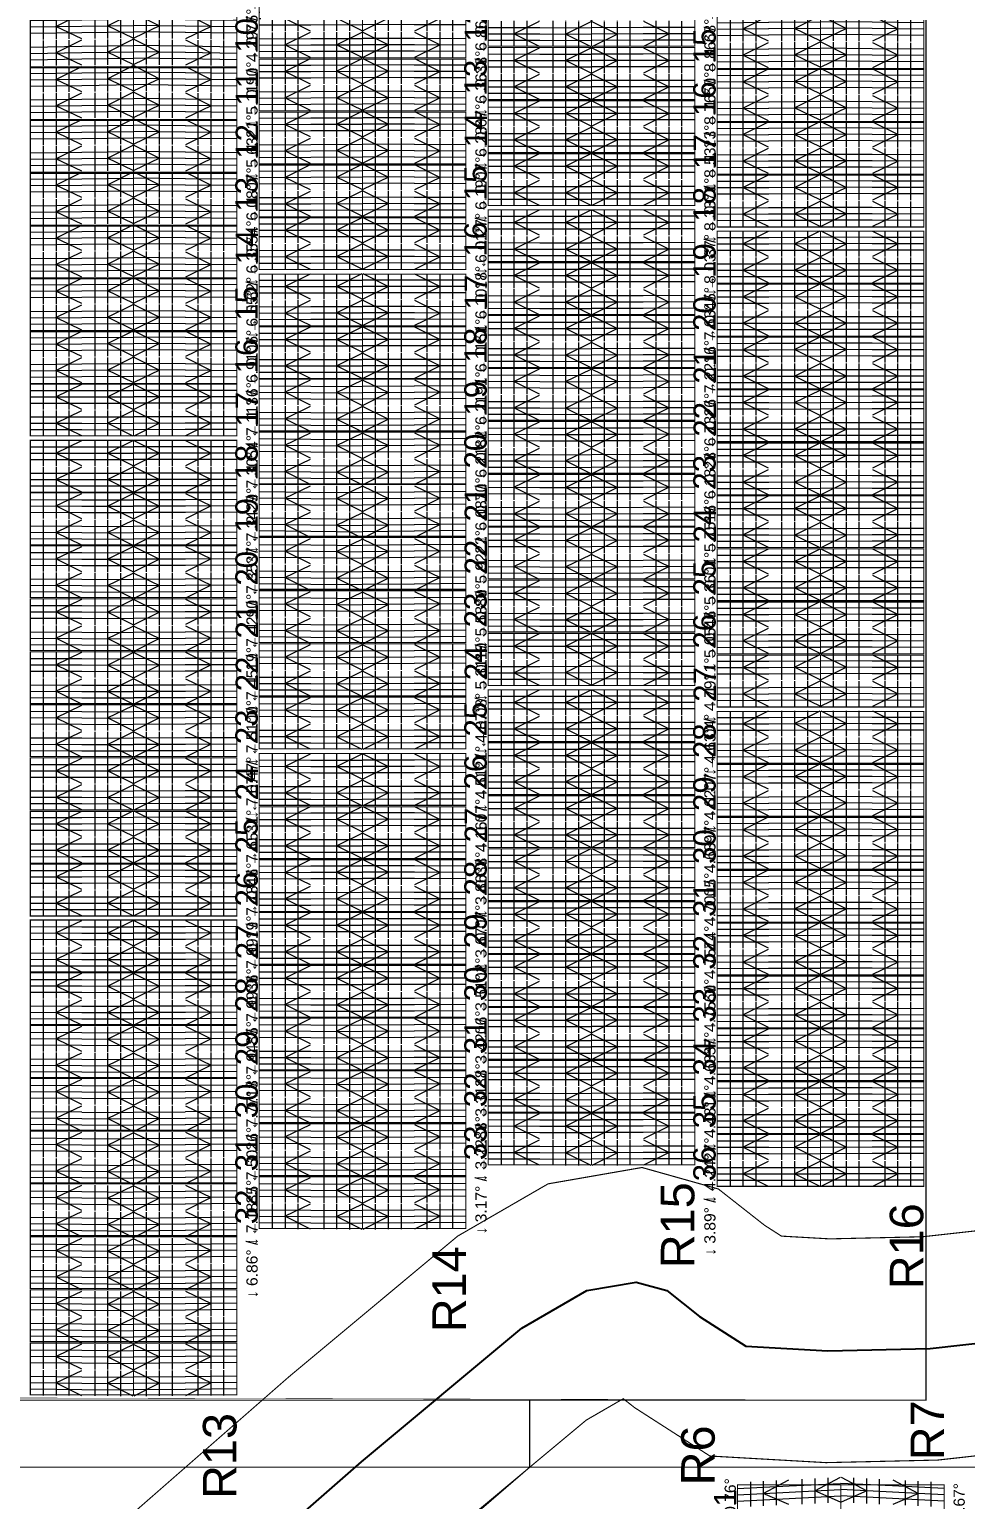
# Model space of a CAD drawing. Header units: metres. Extents: x -147 to 329, y -96 to 162.
# Drawn here: x 1.9 to 43.7, y -7.2 to 58.6 of the extents above; entities that cross this region are included whole.
import ezdxf

# ---------------------------------------------------------------- set-up
doc = ezdxf.new("R2010")
doc.units = ezdxf.units.M
doc.layers.add('-Αργάκι', color=140, linetype='Continuous')
for name, color, linetype, lineweight in [('Layout Boundary', 5, 'Continuous', 9), ('Solar Exclusion Boundary', 1, 'Continuous', 9), ('Solar Modules Arrow', 4, 'Continuous', 9), ('Solar Modules Color Grading', 7, 'Continuous', 9), ('Solar Modules East', 5, 'Continuous', 9), ('Solar Modules West', 5, 'Continuous', 9), ('Solar Numbering Racks', 7, 'Continuous', 9), ('Solar Numbering Rows', 7, 'Continuous', 9), ('Solar Numbering Slope', 7, 'Continuous', 9), ('Solar Racks', 9, 'Continuous', 9), ('Solar Racks EW 645W - 15deg - 2col', 136, 'Continuous', 9), ('Solar Racks EW 645W- 15deg - 1col', 136, 'Continuous', 9)]:
    doc.layers.add(name, color=color, linetype=linetype, lineweight=lineweight)
doc.styles.add('Virtuosolar_Numbering', font='arial.ttf', dxfattribs={"height": 0.002})

# ---------------------------------------------------------------- blocks, each defined once
blk = doc.blocks.new('Jinkosolar JKM-645N-66HL4M-BDV P.+ground+m')
at = {"layer": 'Solar Modules Arrow', "elevation": 0.031}
blk.add_lwpolyline([(1.134, 1.191), (0.567, 0), (0, 1.191)], dxfattribs=at)
at = {"layer": 'Solar Modules Color Grading', "color": 0}
for p, q in [((0.2835, -1.191, 0.015), (0.2835, 1.191, 0.015)), ((0.567, -1.191, 0.015), (0.567, 1.191, 0.015)), ((0.8505, -1.191, 0.015), (0.8505, 1.191, 0.015)), ((0, 0.5955, 0.015), (1.134, 0.5955, 0.015)), ((0, 0, 0.015), (1.134, 0, 0.015)), ((0, -0.5955, 0.015), (1.134, -0.5955, 0.015))]:
    blk.add_line(p, q, dxfattribs=at)
blk = doc.blocks.new('EW 645W - 15deg - 2col')
at = {"layer": 'Solar Racks EW 645W - 15deg - 2col', "const_width": 0.05}
for points in [[(2.318, 4.616), (0, 4.616), (0, 0), (2.318, 0)], [(0, -4.616), (2.318, -4.616), (2.318, 0), (0, 0)]]:
    blk.add_lwpolyline(points, close=True, dxfattribs=at)
at = {"layer": 'Solar Modules East', "color": 0, "extrusion": (0, -0.258819, 0.965926)}
for p in [(0, -0.722, 1.77), (1.184, -0.722, 1.77), (0, -3.109, 1.77), (1.184, -3.109, 1.77)]:
    blk.add_blockref('Jinkosolar JKM-645N-66HL4M-BDV P.+ground+m', p, dxfattribs=at)
at = {"layer": 'Solar Modules West', "color": 0, "extrusion": (3.16962e-17, 0.258819, 0.965926)}
for p in [(-1.134, -3.109, 1.77), (-2.318, -3.109, 1.77), (-1.134, -0.722, 1.77), (-2.318, -0.722, 1.77)]:
    blk.add_blockref('Jinkosolar JKM-645N-66HL4M-BDV P.+ground+m', p, dxfattribs=at)
blk = doc.blocks.new('EW 645W- 15deg - 1col')
at = {"layer": 'Solar Racks EW 645W- 15deg - 1col', "const_width": 0.05}
for points in [[(1.134, 4.616), (0, 4.616), (0, 0), (1.134, 0)], [(0, -4.616), (1.134, -4.616), (1.134, 0), (0, 0)]]:
    blk.add_lwpolyline(points, close=True, dxfattribs=at)
at = {"layer": 'Solar Modules East', "color": 0, "extrusion": (0, -0.258819, 0.965926)}
for p in [(0, -0.722, 1.77), (0, -3.109, 1.77)]:
    blk.add_blockref('Jinkosolar JKM-645N-66HL4M-BDV P.+ground+m', p, dxfattribs=at)
at = {"layer": 'Solar Modules West', "color": 0, "extrusion": (3.16962e-17, 0.258819, 0.965926)}
for p in [(-1.134, -3.109, 1.77), (-1.134, -0.722, 1.77)]:
    blk.add_blockref('Jinkosolar JKM-645N-66HL4M-BDV P.+ground+m', p, dxfattribs=at)

msp = doc.modelspace()

# ---------------------------------------------------------------- linework, layer by layer
at = {"layer": '-Αργάκι', "linetype": 'Continuous'}
msp.add_lwpolyline([(-28.671, -35.068), (-15.173, -30.03), (-6.301, -25.513), (1.01, -19.751), (5.883, -14.968), (16.723, -5.478), (23.897, 0.508), (26.798, 2.186), (29.001, 2.57), (30.365, 2.186), (31.832, 1.032), (33.895, -0.295), (37.567, -0.504), (42.146, -0.4), (46.247, 0.058)], dxfattribs=at)
at = {"layer": 'Layout Boundary', "const_width": 0.02}
msp.add_lwpolyline([(41.953, -2.714), (-128.847, -2.3), (-126.355, 7.807), (-44.669, 50.736), (38.719, 95.647), (41.953, 95.292)], close=True, dxfattribs=at)
at = {"layer": 'Layout Boundary', "const_width": 0.02, "elevation": 336.996}
msp.add_lwpolyline([(-28.642, -89.312), (28.785, -71.039), (42.702, -33.761), (88.185, 14.322), (122.543, 21.705), (130.618, 38.193), (77.075, 43.235), (76.307, 33.092), (70.208, 24.537), (67.256, 20.266), (62.145, 16.221), (56.216, 12.338), (51.739, 8.262), (44.953, 4.985), (44.953, -5.714), (24.244, -5.714), (9.284, -18.636), (4.319, -23.509), (-3.593, -29.745), (-13.158, -34.615), (-27.776, -40.071), (-28.687, -40.218), (-28.642, -89.312)], close=True, dxfattribs=at)
at = {"layer": 'Solar Exclusion Boundary', "const_width": 0.05}
msp.add_lwpolyline([(41.953, 95.292), (44.953, 95.292), (44.953, -5.714), (-28.687, -5.714), (-28.639, -95.608), (-31.687, -95.608), (-31.687, -2.714), (41.953, -2.714)], close=True, dxfattribs=at)
for points in [[(44.843, 4.932), (41.811, 4.594), (37.653, 4.499), (35.494, 4.622), (34.736, 5.109), (32.676, 6.729), (29.262, 7.691), (25.063, 6.959), (21.023, 4.622), (13.474, -1.677), (2.483, -11.3)], [(19.972, -9.279), (26.771, -3.606), (28.425, -2.649), (28.927, -3.045), (32.297, -5.212), (37.482, -5.508), (42.481, -5.393), (47.652, -4.816)]]:
    msp.add_lwpolyline(points, dxfattribs=at)
at = {"layer": 'Solar Exclusion Boundary'}
msp.add_lwpolyline([(-147.405, -48.229, 0, 0, 0), (-139.517, -20.515, 0, 0, 0), (-135.02, -2.274, 0.05, 0.05, 0), (-31.687, -2.714, 0.05, 0.05, 0), (24.244, -2.714, 0.05, 0.05, 0), (24.244, -5.714, 0.05, 0.05, 0), (9.284, -18.636, 0.05, 0.05, 0), (4.319, -23.509, 0.05, 0.05, 0), (-3.593, -29.745, 0.05, 0.05, 0), (-13.158, -34.615, 0.05, 0.05, 0), (-27.776, -40.071, 0.05, 0.05, 0), (-28.687, -40.218, 0.05, 0.05, 0), (-28.687, -95.598, 0.05, 0.05, 0), (-29.884, -95.348, 0.05, 0.05, 0), (-66.351, -87.739, 0.05, 0.05, 0), (-127.714, -59.11, 0.05, 0.05, 0)], format="xyseb", close=True, dxfattribs=at)

# ---------------------------------------------------------------- block references
at = {"layer": 'Solar Racks', "extrusion": (3.24215e-18, -0.014601, 0.999893), "rotation": 90.00000000000001}
msp.add_blockref('EW 645W - 15deg - 2col', (27.005, 62.553, 322.499), dxfattribs=at)
at = {"layer": 'Solar Racks', "extrusion": (-1.25511e-17, 0.056525, 0.998401), "rotation": 270}
msp.add_blockref('EW 645W - 15deg - 2col', (-6.541, -38.433, 328.086), dxfattribs=at)
at = {"layer": 'Solar Racks', "extrusion": (-2.92307e-18, 0.013164, 0.999913), "rotation": 90.00000000000001}
msp.add_blockref('EW 645W - 15deg - 2col', (16.773, 53.039, 325.051), dxfattribs=at)
at = {"layer": 'Solar Racks', "extrusion": (-6.52013e-18, 0.029364, 0.999569), "rotation": 270}
msp.add_blockref('EW 645W - 15deg - 2col', (-37.237, -47.357, 323.572), dxfattribs=at)
at = {"layer": 'Solar Racks', "extrusion": (-3.4737e-18, 0.015644, 0.999878), "rotation": 270}
msp.add_blockref('EW 645W - 15deg - 2col', (-16.773, -49.862, 325.181), dxfattribs=at)
at = {"layer": 'Solar Racks', "extrusion": (1.28823e-18, -0.005802, 0.999983), "rotation": 90.00000000000001}
msp.add_blockref('EW 645W - 15deg - 2col', (27.005, 57.333, 323.037), dxfattribs=at)
at = {"layer": 'Solar Racks', "extrusion": (-1.21688e-17, 0.054804, 0.998497), "rotation": 270}
msp.add_blockref('EW 645W - 15deg - 2col', (-6.541, -36.629, 328.019), dxfattribs=at)
at = {"layer": 'Solar Racks', "extrusion": (-5.79469e-18, 0.026097, 0.999659), "rotation": 270}
msp.add_blockref('EW 645W - 15deg - 2col', (-37.237, -46.049, 323.416), dxfattribs=at)
at = {"layer": 'Solar Racks', "extrusion": (2.77071e-19, -0.001248, 0.999999), "rotation": 90.00000000000001}
msp.add_blockref('EW 645W - 15deg - 2col', (27.005, 53.488, 323.295), dxfattribs=at)
at = {"layer": 'Solar Racks', "extrusion": (-9.4636e-18, 0.04262, 0.999091), "rotation": 270}
msp.add_blockref('EW 645W - 15deg - 2col', (-6.541, -38.271, 327.548), dxfattribs=at)
at = {"layer": 'Solar Racks', "extrusion": (-4.70625e-18, 0.021195, 0.999775), "rotation": 270}
msp.add_blockref('EW 645W - 15deg - 2col', (-16.773, -45.68, 325.453), dxfattribs=at)
at = {"layer": 'Solar Racks', "extrusion": (-4.75982e-18, 0.021436, 0.99977), "rotation": 270}
msp.add_blockref('EW 645W - 15deg - 2col', (-37.237, -45.193, 323.198), dxfattribs=at)
at = {"layer": 'Solar Racks', "extrusion": (-2.57854e-19, 0.001161, 0.999999), "rotation": 90.00000000000001}
msp.add_blockref('EW 645W - 15deg - 2col', (27.005, 50.338, 323.423), dxfattribs=at)
at = {"layer": 'Solar Racks', "extrusion": (-9.40185e-18, 0.042342, 0.999103), "rotation": 270}
msp.add_blockref('EW 645W - 15deg - 2col', (-6.541, -35.992, 327.538), dxfattribs=at)
at = {"layer": 'Solar Racks', "extrusion": (-4.1568e-18, 0.018721, 0.999825), "rotation": 270}
msp.add_blockref('EW 645W - 15deg - 2col', (-16.773, -44.12, 325.339), dxfattribs=at)
at = {"layer": 'Solar Racks', "extrusion": (-2.76405e-18, 0.012448, 0.999923), "rotation": 90.00000000000001}
msp.add_blockref('EW 645W - 15deg - 2col', (37.237, 45.739, 322.779), dxfattribs=at)
at = {"layer": 'Solar Racks', "extrusion": (-2.09764e-18, 0.009447, 0.999955), "rotation": 90.00000000000001}
msp.add_blockref('EW 645W - 15deg - 2col', (16.773, 44.779, 324.915), dxfattribs=at)
at = {"layer": 'Solar Racks', "extrusion": (1.06098e-18, -0.004778, 0.999989), "rotation": 90.00000000000001}
msp.add_blockref('EW 645W - 15deg - 2col', (27.005, 49.748, 323.119), dxfattribs=at)
at = {"layer": 'Solar Racks', "extrusion": (-7.87177e-18, 0.035451, 0.999371), "rotation": 270}
msp.add_blockref('EW 645W - 15deg - 2col', (-6.541, -35.889, 327.282), dxfattribs=at)
at = {"layer": 'Solar Racks', "extrusion": (-1.433e-18, 0.006454, 0.999979), "rotation": 90.00000000000001}
msp.add_blockref('EW 645W - 15deg - 2col', (37.237, 45.163, 322.499), dxfattribs=at)
at = {"layer": 'Solar Racks', "extrusion": (6.88176e-19, -0.003099, 0.999995), "rotation": 90.00000000000001}
msp.add_blockref('EW 645W - 15deg - 2col', (27.005, 46.835, 323.202), dxfattribs=at)
at = {"layer": 'Solar Racks', "extrusion": (-5.51399e-18, 0.024833, 0.999692), "rotation": 270}
msp.add_blockref('EW 645W - 15deg - 2col', (-6.541, -37.007, 326.882), dxfattribs=at)
at = {"layer": 'Solar Racks', "extrusion": (-2.41891e-18, 0.010894, 0.999941), "rotation": 90.00000000000001}
msp.add_blockref('EW 645W - 15deg - 2col', (16.773, 41.789, 324.98), dxfattribs=at)
at = {"layer": 'Solar Racks', "extrusion": (-1.74239e-18, 0.007847, 0.999969), "rotation": 90.00000000000001}
msp.add_blockref('EW 645W - 15deg - 2col', (37.237, 42.343, 322.561), dxfattribs=at)
at = {"layer": 'Solar Racks', "extrusion": (1.99752e-18, -0.008996, 0.99996), "rotation": 90.00000000000001}
msp.add_blockref('EW 645W - 15deg - 2col', (27.005, 46.379, 322.92), dxfattribs=at)
at = {"layer": 'Solar Racks', "extrusion": (-5.98859e-18, 0.02697, 0.999636), "rotation": 270}
msp.add_blockref('EW 645W - 15deg - 2col', (-6.541, -33.937, 326.96), dxfattribs=at)
at = {"layer": 'Solar Racks', "extrusion": (-2.41801e-19, 0.001089, 0.999999), "rotation": 90.00000000000001}
msp.add_blockref('EW 645W - 15deg - 2col', (16.773, 42.617, 324.554), dxfattribs=at)
at = {"layer": 'Solar Racks', "extrusion": (-6.20109e-19, 0.002793, 0.999996), "rotation": 90.00000000000001}
msp.add_blockref('EW 645W - 15deg - 2col', (37.237, 41.611, 322.343), dxfattribs=at)
at = {"layer": 'Solar Racks', "extrusion": (3.56998e-18, -0.016078, 0.999871), "rotation": 90}
msp.add_blockref('EW 645W - 15deg - 2col', (27.005, 46.305, 322.584), dxfattribs=at)
at = {"layer": 'Solar Racks', "extrusion": (1.13904e-18, -0.00513, 0.999987), "rotation": 90.00000000000001}
msp.add_blockref('EW 645W - 15deg - 2col', (6.541, 42.085, 325.704), dxfattribs=at)
at = {"layer": 'Solar Racks', "extrusion": (5.45049e-18, -0.024547, 0.999699), "rotation": 90}
msp.add_blockref('EW 645W - 15deg - 2col', (16.773, 48.586, 323.356), dxfattribs=at)
at = {"layer": 'Solar Racks', "extrusion": (1.00274e-18, -0.004516, 0.99999), "rotation": 90.00000000000001}
msp.add_blockref('EW 645W - 15deg - 2col', (37.237, 41.607, 322.03), dxfattribs=at)
at = {"layer": 'Solar Racks', "extrusion": (3.15865e-18, -0.014225, 0.999899), "rotation": 90.00000000000001}
msp.add_blockref('EW 645W - 15deg - 2col', (27.005, 43.337, 322.669), dxfattribs=at)
at = {"layer": 'Solar Racks', "extrusion": (5.86515e-19, -0.002641, 0.999997), "rotation": 90.00000000000001}
msp.add_blockref('EW 645W - 15deg - 2col', (6.541, 38.753, 325.808), dxfattribs=at)
at = {"layer": 'Solar Racks', "extrusion": (5.94421e-18, -0.02677, 0.999642), "rotation": 90}
msp.add_blockref('EW 645W - 15deg - 2col', (16.773, 46.939, 323.247), dxfattribs=at)
at = {"layer": 'Solar Racks', "extrusion": (-8.87642e-19, 0.003998, 0.999992), "rotation": 90.00000000000001}
msp.add_blockref('EW 645W - 15deg - 2col', (37.237, 36.485, 322.372), dxfattribs=at)
at = {"layer": 'Solar Racks', "extrusion": (9.08685e-18, -0.040924, 0.999162), "rotation": 90}
msp.add_blockref('EW 645W - 15deg - 2col', (16.773, 49.159, 322.551), dxfattribs=at)
at = {"layer": 'Solar Racks', "extrusion": (2.70181e-18, -0.012168, 0.999926), "rotation": 90.00000000000001}
msp.add_blockref('EW 645W - 15deg - 2col', (27.005, 40.302, 322.757), dxfattribs=at)
at = {"layer": 'Solar Racks', "extrusion": (3.65749e-18, -0.016472, 0.999864), "rotation": 90}
msp.add_blockref('EW 645W - 15deg - 2col', (6.541, 40.904, 325.24), dxfattribs=at)
at = {"layer": 'Solar Racks', "extrusion": (6.13758e-19, -0.002764, 0.999996), "rotation": 90.00000000000001}
msp.add_blockref('EW 645W - 15deg - 2col', (37.237, 36.305, 322.119), dxfattribs=at)
at = {"layer": 'Solar Racks', "extrusion": (4.77109e-18, -0.021487, 0.999769), "rotation": 90}
msp.add_blockref('EW 645W - 15deg - 2col', (27.005, 40.952, 322.368), dxfattribs=at)
at = {"layer": 'Solar Racks', "extrusion": (4.99153e-18, -0.02248, 0.999747), "rotation": 90}
msp.add_blockref('EW 645W - 15deg - 2col', (6.541, 40.497, 324.989), dxfattribs=at)
at = {"layer": 'Solar Racks', "extrusion": (9.10797e-18, -0.041019, 0.999158), "rotation": 90}
msp.add_blockref('EW 645W - 15deg - 2col', (16.773, 46.82, 322.546), dxfattribs=at)
at = {"layer": 'Solar Racks', "extrusion": (-3.02943e-20, 0.000136433, 1), "rotation": 90.00000000000001}
msp.add_blockref('EW 645W - 15deg - 2col', (37.237, 32.999, 322.222), dxfattribs=at)
at = {"layer": 'Solar Racks', "extrusion": (3.06331e-18, -0.013796, 0.999905), "rotation": 90.00000000000001}
msp.add_blockref('EW 645W - 15deg - 2col', (27.005, 36.093, 322.673), dxfattribs=at)
at = {"layer": 'Solar Racks', "extrusion": (4.4479e-18, -0.020032, 0.999799), "rotation": 90}
msp.add_blockref('EW 645W - 15deg - 2col', (6.541, 37.329, 325.087), dxfattribs=at)
at = {"layer": 'Solar Racks', "extrusion": (7.41834e-18, -0.033409, 0.999442), "rotation": 90}
msp.add_blockref('EW 645W - 15deg - 2col', (16.773, 41.984, 322.893), dxfattribs=at)
at = {"layer": 'Solar Racks', "extrusion": (-1.76515e-18, 0.00795, 0.999968), "rotation": 90.00000000000001}
msp.add_blockref('EW 645W - 15deg - 2col', (37.237, 28.102, 322.47), dxfattribs=at)
at = {"layer": 'Solar Racks', "extrusion": (-3.89105e-19, 0.001752, 0.999998), "rotation": 90.00000000000001}
msp.add_blockref('EW 645W - 15deg - 2col', (27.005, 28.685, 323.195), dxfattribs=at)
at = {"layer": 'Solar Racks', "extrusion": (4.50515e-18, -0.020289, 0.999794), "rotation": 90}
msp.add_blockref('EW 645W - 15deg - 2col', (16.773, 35.358, 323.416), dxfattribs=at)
at = {"layer": 'Solar Racks', "extrusion": (3.16261e-18, -0.014243, 0.999899), "rotation": 90.00000000000001}
msp.add_blockref('EW 645W - 15deg - 2col', (6.541, 33.071, 325.297), dxfattribs=at)
at = {"layer": 'Solar Racks', "extrusion": (-4.28924e-18, 0.019317, 0.999813), "rotation": 270}
msp.add_blockref('EW 645W - 15deg - 2col', (-37.237, -22.053, 322.769), dxfattribs=at)
at = {"layer": 'Solar Racks', "extrusion": (3.2144e-19, -0.001448, 0.999999), "rotation": 90.00000000000001}
msp.add_blockref('EW 645W - 15deg - 2col', (27.005, 27.205, 323.103), dxfattribs=at)
at = {"layer": 'Solar Racks', "extrusion": (3.75187e-18, -0.016897, 0.999857), "rotation": 90}
msp.add_blockref('EW 645W - 15deg - 2col', (6.541, 31.569, 325.208), dxfattribs=at)
at = {"layer": 'Solar Racks', "extrusion": (3.87468e-18, -0.01745, 0.999848), "rotation": 90}
msp.add_blockref('EW 645W - 15deg - 2col', (16.773, 32.067, 323.515), dxfattribs=at)
at = {"layer": 'Solar Racks', "extrusion": (-4.03892e-18, 0.01819, 0.999835), "rotation": 270}
msp.add_blockref('EW 645W - 15deg - 2col', (-37.237, -19.899, 322.744), dxfattribs=at)
at = {"layer": 'Solar Racks', "extrusion": (-8.21074e-19, 0.003698, 0.999993), "rotation": 90.00000000000001}
msp.add_blockref('EW 645W - 15deg - 2col', (27.005, 23.168, 323.238), dxfattribs=at)
at = {"layer": 'Solar Racks', "extrusion": (1.82773e-18, -0.008231, 0.999966), "rotation": 90.00000000000001}
msp.add_blockref('EW 645W - 15deg - 2col', (6.541, 26.371, 325.469), dxfattribs=at)
at = {"layer": 'Solar Racks', "extrusion": (1.81035e-18, -0.008153, 0.999967), "rotation": 90.00000000000001}
msp.add_blockref('EW 645W - 15deg - 2col', (16.773, 26.528, 323.797), dxfattribs=at)
at = {"layer": 'Solar Racks', "extrusion": (-4.15543e-18, 0.018714, 0.999825), "rotation": 270}
msp.add_blockref('EW 645W - 15deg - 2col', (-37.237, -17.361, 322.754), dxfattribs=at)
at = {"layer": 'Solar Racks', "extrusion": (-2.75067e-19, 0.001239, 0.999999), "rotation": 90.00000000000001}
msp.add_blockref('EW 645W - 15deg - 2col', (27.005, 21.597, 323.18), dxfattribs=at)
at = {"layer": 'Solar Racks', "extrusion": (-1.20764e-18, 0.005439, 0.999985), "rotation": 90.00000000000001}
msp.add_blockref('EW 645W - 15deg - 2col', (16.773, 19.741, 324.127), dxfattribs=at)
at = {"layer": 'Solar Racks', "extrusion": (-1.72678e-18, 0.007777, 0.99997), "rotation": 90.00000000000001}
msp.add_blockref('EW 645W - 15deg - 2col', (6.541, 18.77, 325.849), dxfattribs=at)
at = {"layer": 'Solar Racks', "extrusion": (-3.7626e-18, 0.016945, 0.999856), "rotation": 270}
msp.add_blockref('EW 645W - 15deg - 2col', (-37.237, -15.566, 322.723), dxfattribs=at)
at = {"layer": 'Solar Racks', "extrusion": (-1.4592e-18, 0.006572, 0.999978), "rotation": 90.00000000000001}
msp.add_blockref('EW 645W - 15deg - 2col', (27.005, 17.499, 323.291), dxfattribs=at)
at = {"layer": 'Solar Racks', "extrusion": (-1.03516e-18, 0.004662, 0.999989), "rotation": 90.00000000000001}
msp.add_blockref('EW 645W - 15deg - 2col', (6.541, 17.421, 325.789), dxfattribs=at)
at = {"layer": 'Solar Racks', "extrusion": (-1.79641e-18, 0.00809, 0.999967), "rotation": 90.00000000000001}
msp.add_blockref('EW 645W - 15deg - 2col', (16.773, 16.51, 324.178), dxfattribs=at)
at = {"layer": 'Solar Racks', "extrusion": (-4.08214e-18, 0.018384, 0.999831), "rotation": 270}
msp.add_blockref('EW 645W - 15deg - 2col', (-37.237, -12.731, 322.745), dxfattribs=at)
at = {"layer": 'Solar Racks', "extrusion": (7.39911e-19, -0.003332, 0.999994), "rotation": 90.00000000000001}
msp.add_blockref('EW 645W - 15deg - 2col', (16.773, 17.857, 323.969), dxfattribs=at)
at = {"layer": 'Solar Racks', "extrusion": (-2.62798e-19, 0.001184, 0.999999), "rotation": 90.00000000000001}
msp.add_blockref('EW 645W - 15deg - 2col', (27.005, 16.879, 323.192), dxfattribs=at)
at = {"layer": 'Solar Racks', "extrusion": (2.52841e-18, -0.011387, 0.999935), "rotation": 90.00000000000001}
msp.add_blockref('EW 645W - 15deg - 2col', (6.541, 20.148, 325.47), dxfattribs=at)
at = {"layer": 'Solar Racks', "extrusion": (-2.85788e-18, 0.012871, 0.999917), "rotation": 90.00000000000001}
msp.add_blockref('EW 645W - 15deg - 2col', (37.237, 12.149, 322.67), dxfattribs=at)
at = {"layer": 'Solar Racks', "extrusion": (9.07804e-20, -0.000408839, 1), "rotation": 90.00000000000001}
msp.add_blockref('EW 645W - 15deg - 2col', (27.005, 15.028, 323.164), dxfattribs=at)
at = {"layer": 'Solar Racks', "extrusion": (1.41413e-18, -0.006369, 0.99998), "rotation": 90.00000000000001}
msp.add_blockref('EW 645W - 15deg - 2col', (16.773, 16.477, 323.913), dxfattribs=at)
at = {"layer": 'Solar Racks', "extrusion": (3.36724e-18, -0.015165, 0.999885), "rotation": 90.00000000000001}
msp.add_blockref('EW 645W - 15deg - 2col', (6.541, 19.014, 325.392), dxfattribs=at)
at = {"layer": 'Solar Racks', "extrusion": (-2.32655e-18, 0.010478, 0.999945), "rotation": 90.00000000000001}
msp.add_blockref('EW 645W - 15deg - 2col', (37.237, 10.556, 322.64), dxfattribs=at)
at = {"layer": 'Solar Racks', "extrusion": (2.52787e-19, -0.001138, 0.999999), "rotation": 90.00000000000001}
msp.add_blockref('EW 645W - 15deg - 2col', (27.005, 12.896, 323.154), dxfattribs=at)
at = {"layer": 'Solar Racks', "extrusion": (5.35029e-18, -0.024096, 0.99971), "rotation": 90}
msp.add_blockref('EW 645W - 15deg - 2col', (6.541, 19.562, 325.209), dxfattribs=at)
at = {"layer": 'Solar Racks', "extrusion": (3.32806e-18, -0.014988, 0.999888), "rotation": 90.00000000000001}
msp.add_blockref('EW 645W - 15deg - 2col', (16.773, 16.91, 323.759), dxfattribs=at)
at = {"layer": 'Solar Racks', "extrusion": (-1.42105e-18, 0.0064, 0.99998), "rotation": 90.00000000000001}
msp.add_blockref('EW 645W - 15deg - 2col', (37.237, 9.509, 322.594), dxfattribs=at)
at = {"layer": 'Solar Racks', "extrusion": (1.49276e-18, -0.006723, 0.999977), "rotation": 90.00000000000001}
msp.add_blockref('EW 645W - 15deg - 2col', (27.005, 12.34, 323.077), dxfattribs=at)
at = {"layer": 'Solar Racks', "extrusion": (4.63434e-18, -0.020871, 0.999782), "rotation": 90}
msp.add_blockref('EW 645W - 15deg - 2col', (16.773, 16.454, 323.655), dxfattribs=at)
at = {"layer": 'Solar Racks', "extrusion": (7.3014e-18, -0.032883, 0.999459), "rotation": 90}
msp.add_blockref('EW 645W - 15deg - 2col', (6.541, 20.062, 325.025), dxfattribs=at)
at = {"layer": 'Solar Racks', "extrusion": (-4.09607e-19, 0.001845, 0.999998), "rotation": 90.00000000000001}
msp.add_blockref('EW 645W - 15deg - 2col', (37.237, 8.615, 322.548), dxfattribs=at)
at = {"layer": 'Solar Racks', "extrusion": (3.2289e-18, -0.014542, 0.999894), "rotation": 90.00000000000001}
msp.add_blockref('EW 645W - 15deg - 2col', (27.005, 12.507, 322.97), dxfattribs=at)
at = {"layer": 'Solar Racks', "extrusion": (8.26807e-18, -0.037236, 0.999306), "rotation": 90}
msp.add_blockref('EW 645W - 15deg - 2col', (6.541, 19.114, 324.935), dxfattribs=at)
at = {"layer": 'Solar Racks', "extrusion": (4.88984e-18, -0.022022, 0.999757), "rotation": 90}
msp.add_blockref('EW 645W - 15deg - 2col', (16.773, 14.459, 323.636), dxfattribs=at)
at = {"layer": 'Solar Racks', "extrusion": (1.03335e-18, -0.004654, 0.999989), "rotation": 90.00000000000001}
msp.add_blockref('EW 645W - 15deg - 2col', (37.237, 8.351, 322.485), dxfattribs=at)
at = {"layer": 'Solar Racks', "extrusion": (5.26672e-18, -0.023719, 0.999719), "rotation": 90}
msp.add_blockref('EW 645W - 15deg - 2col', (16.773, 12.642, 323.611), dxfattribs=at)
at = {"layer": 'Solar Racks', "extrusion": (1.00009e-17, -0.04504, 0.998985), "rotation": 90}
msp.add_blockref('EW 645W - 15deg - 2col', (6.541, 19.29, 324.776), dxfattribs=at)
at = {"layer": 'Solar Racks', "extrusion": (1.0403e-17, -0.046851, 0.998902), "rotation": 90}
msp.add_blockref('EW 645W - 15deg - 2col', (6.541, 17.511, 324.74), dxfattribs=at)
at = {"layer": 'Solar Racks', "extrusion": (1.01069e-17, -0.045517, 0.998964), "rotation": 90}
msp.add_blockref('EW 645W - 15deg - 2col', (6.541, 14.705, 324.763), dxfattribs=at)
at = {"layer": 'Solar Racks', "extrusion": (7.88487e-18, -0.03551, 0.999369), "rotation": 90}
msp.add_blockref('EW 645W - 15deg - 2col', (6.541, 9.07, 324.894), dxfattribs=at)
at = {"layer": 'Solar Racks', "extrusion": (-4.14463e-17, 0.186657, 0.982425), "rotation": 270}
msp.add_blockref('EW 645W- 15deg - 1col', (-38.146, 67.781, 315.944), dxfattribs=at)

# ---------------------------------------------------------------- texts
at = {"layer": 'Solar Numbering Racks', "char_height": 1, "attachment_point": 7, "rotation": 90, "style": 'Virtuosolar_Numbering'}
for s, insert in [('12', (22.336, 58.044)), ('10', (12.104, 57.548)), ('15', (32.568, 57.075)), ('11', (12.104, 55.177)), ('13', (22.336, 55.68)), ('16', (32.568, 54.71)), ('14', (22.336, 53.314)), ('12', (12.104, 52.804)), ('17', (32.568, 52.347)), ('15', (22.336, 50.946)), ('13', (12.104, 50.438)), ('18', (32.568, 49.988)), ('14', (12.104, 48.08)), ('16', (22.336, 48.427)), ('19', (32.568, 47.476)), ('17', (22.336, 46.06)), ('15', (12.104, 45.56)), ('20', (32.568, 45.106)), ('18', (22.336, 43.689)), ('16', (12.104, 43.202)), ('21', (32.568, 42.744)), ('19', (22.336, 41.318)), ('17', (12.104, 40.824)), ('22', (32.568, 40.376)), ('20', (22.336, 38.951)), ('18', (12.104, 38.455)), ('23', (32.568, 38.006)), ('19', (12.104, 36.081)), ('21', (22.336, 36.583)), ('24', (32.568, 35.641)), ('22', (22.336, 34.211)), ('20', (12.104, 33.713)), ('25', (32.568, 33.274)), ('23', (22.336, 31.847)), ('21', (12.104, 31.349)), ('26', (32.568, 30.898)), ('24', (22.336, 29.483)), ('22', (12.104, 28.986)), ('27', (32.568, 28.519)), ('25', (22.336, 26.966)), ('23', (12.104, 26.62)), ('28', (32.568, 26.002)), ('26', (22.336, 24.595)), ('24', (12.104, 24.106)), ('29', (32.568, 23.633)), ('27', (22.336, 22.23)), ('25', (12.104, 21.736)), ('30', (32.568, 21.267)), ('28', (22.336, 19.856)), ('26', (12.104, 19.365)), ('31', (32.568, 18.898)), ('27', (12.104, 17.004)), ('29', (22.336, 17.494)), ('32', (32.568, 16.535)), ('30', (22.336, 15.127)), ('28', (12.104, 14.635)), ('33', (32.568, 14.17)), ('31', (22.336, 12.758)), ('29', (12.104, 12.263)), ('34', (32.568, 11.806)), ('32', (22.336, 10.388)), ('30', (12.104, 9.892)), ('35', (32.568, 9.443)), ('33', (22.336, 8.016)), ('31', (12.104, 7.524)), ('36', (32.568, 7.074)), ('32', (12.104, 5.155)), ('1', (33.476, -7.471))]:
    msp.add_mtext(s, dxfattribs=dict(at, insert=insert))
at = {"layer": 'Solar Numbering Rows', "char_height": 1.5, "rotation": 90, "style": 'Virtuosolar_Numbering'}
for s, insert, attachment_point in [('R15', (31.624, 7.032), 9), ('R16', (41.856, 6.092), 9), ('R14', (21.392, 4.169), 9), ('R7', (42.765, -5.405), 7), ('R13', (11.16, -3.289), 9), ('R6', (32.533, -6.524), 7)]:
    msp.add_mtext(s, dxfattribs=dict(at, insert=insert, attachment_point=attachment_point))
at = {"layer": 'Solar Numbering Slope', "char_height": 0.5, "attachment_point": 7, "rotation": 90, "style": 'Virtuosolar_Numbering'}
for s, insert in [('↓ 4.29° / → 0.71°', (12.104, 56.592)), ('↓ 6.86° / ← 0.36°', (22.336, 57.083)), ('↓ 8.86° / → 2.02°', (32.568, 56.145)), ('↓ 6.36° / ← 0.84°', (22.336, 54.723)), ('↓ 5.11° / → 0.75°', (12.104, 54.225)), ('↓ 8.76° / → 1.68°', (32.568, 53.775)), ('↓ 6.28° / ← 0.33°', (22.336, 52.346)), ('↓ 5.63° / → 0.90°', (12.104, 51.858)), ('↓ 8.53° / → 1.50°', (32.568, 51.405)), ('↓ 6.08° / → 1.21°', (12.104, 49.492)), ('↓ 6.19° / ← 0.07°', (22.336, 49.974)), ('↓ 8.33° / → 1.23°', (32.568, 49.035)), ('↓ 6.01° / → 0.07°', (22.336, 47.605)), ('↓ 6.35° / → 1.07°', (12.104, 47.123)), ('↓ 8.03° / → 0.71°', (32.568, 46.663)), ('↓ 6.55° / → 0.54°', (12.104, 44.751)), ('↓ 6.10° / ← 0.27°', (22.336, 45.091)), ('↓ 7.63° / → 0.37°', (32.568, 44.143)), ('↓ 6.91° / → 0.62°', (12.104, 42.234)), ('↓ 6.11° / ← 0.18°', (22.336, 42.721)), ('↓ 7.22° / → 0.45°', (32.568, 41.775)), ('↓ 6.21° / ← 0.51°', (22.336, 40.359)), ('↓ 7.11° / → 0.06°', (12.104, 39.861)), ('↓ 6.73° / → 0.16°', (32.568, 39.405)), ('↓ 7.30° / ← 1.36°', (12.104, 37.518)), ('↓ 6.21° / ← 0.91°', (22.336, 37.999)), ('↓ 6.18° / ← 0.26°', (32.568, 37.04)), ('↓ 6.08° / ← 0.82°', (22.336, 35.629)), ('↓ 7.34° / ← 1.54°', (12.104, 35.152)), ('↓ 5.75° / → 0.23°', (32.568, 34.67)), ('↓ 5.92° / ← 0.70°', (22.336, 33.259)), ('↓ 7.35° / ← 2.29°', (12.104, 32.798)), ('↓ 5.36° / ← 0.16°', (32.568, 32.303)), ('↓ 7.42° / ← 2.37°', (12.104, 30.43)), ('↓ 5.58° / ← 1.22°', (22.336, 30.9)), ('↓ 5.05° / → 0.01°', (32.568, 29.932)), ('↓ 5.31° / ← 0.80°', (22.336, 28.524)), ('↓ 7.45° / ← 1.90°', (12.104, 28.055)), ('↓ 4.79° / → 0.46°', (32.568, 27.567)), ('↓ 7.51° / ← 1.19°', (12.104, 25.673)), ('↓ 4.87° / → 0.10°', (22.336, 26.143)), ('↓ 4.63° / → 1.11°', (32.568, 25.204)), ('↓ 7.57° / ← 1.00°', (12.104, 23.303)), ('↓ 4.51° / ← 0.08°', (22.336, 23.626)), ('↓ 4.62° / → 1.04°', (32.568, 22.686)), ('↓ 4.16° / → 0.21°', (22.336, 21.258)), ('↓ 7.65° / ← 0.47°', (12.104, 20.775)), ('↓ 4.63° / → 1.07°', (32.568, 20.318)), ('↓ 3.86° / → 0.07°', (22.336, 18.889)), ('↓ 7.78° / → 0.31°', (12.104, 18.401)), ('↓ 4.70° / → 0.97°', (32.568, 17.949)), ('↓ 3.67° / → 0.38°', (22.336, 16.523)), ('↓ 7.99° / → 0.46°', (12.104, 16.034)), ('↓ 4.75° / → 1.05°', (32.568, 15.582)), ('↓ 3.51° / → 0.07°', (22.336, 14.153)), ('↓ 7.99° / ← 0.19°', (12.104, 13.666)), ('↓ 4.75° / → 0.74°', (32.568, 13.212)), ('↓ 7.94° / ← 0.36°', (12.104, 11.301)), ('↓ 3.42° / ← 0.02°', (22.336, 11.785)), ('↓ 4.63° / → 0.60°', (32.568, 10.843)), ('↓ 3.31° / ← 0.06°', (22.336, 9.417)), ('↓ 7.77° / ← 0.85°', (12.104, 8.942)), ('↓ 4.48° / → 0.37°', (32.568, 8.473)), ('↓ 3.22° / ← 0.38°', (22.336, 7.055)), ('↓ 7.50° / ← 1.18°', (12.104, 6.58)), ('↓ 4.24° / → 0.11°', (32.568, 6.103)), ('↓ 3.17° / ← 0.83°', (22.336, 4.695)), ('↓ 7.18° / ← 1.26°', (12.104, 4.213)), ('↓ 3.89° / ← 0.27°', (32.568, 3.739)), ('↓ 6.86° / ← 1.35°', (12.104, 1.847)), ('↓ 0.10° / → 10.76°', (33.476, -11.887)), ('↑ 1.38° / → 10.67°', (43.708, -12.103))]:
    msp.add_mtext(s, dxfattribs=dict(at, insert=insert))

doc.saveas('drawing.dxf')
